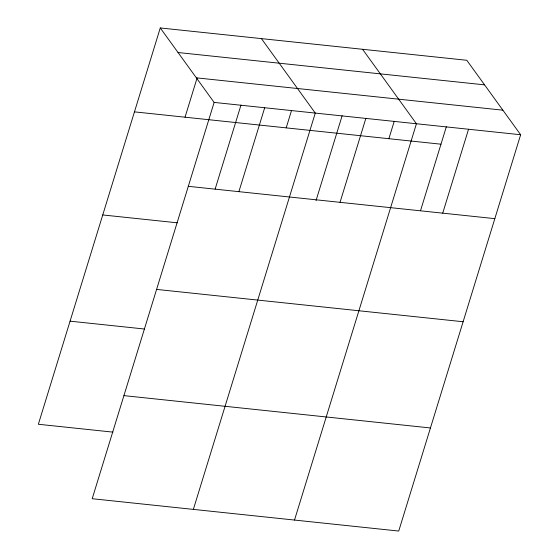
<?xml version="1.0" encoding="UTF-8"?>
<svg xmlns="http://www.w3.org/2000/svg" width="559" height="559" viewBox="0 0 559 559"><rect width="100%" height="100%" fill="white"/><g stroke="black" fill="none" stroke-linecap="round" stroke-linejoin="round"><path stroke-width="0.84" d="M160.272 27.95L214.125 102.409L92.2 498.719L398.728 531.05L520.646 134.74L466.8 60.281L160.272 27.95L38.354 424.26L112.932 432.128M185.036 117.194L197.047 78.148M215.152 189.04L240.978 105.085M238.889 191.653L264.7 107.74M286.187 127.864L291.553 110.416M193.358 509.389L315.276 113.079L261.423 38.62M316.045 200.541L342.129 115.755M340.04 202.323L365.852 118.41M388.875 138.695L394.242 121.247M294.509 520.059L416.427 123.749L362.581 49.29M420.522 210.701L446.348 126.746M442.721 213.154L468.54 129.241M178.042 52.518L484.569 84.856M196.356 77.841L502.876 110.172M214.125 102.409L520.646 134.74M134.46 111.863L440.981 144.194M188.306 186.322L494.834 218.653M102.744 214.949L177.322 222.817M156.597 289.408L463.118 321.746M70.071 321.166L144.648 329.034M123.916 395.625L430.444 427.956"/></g></svg>
